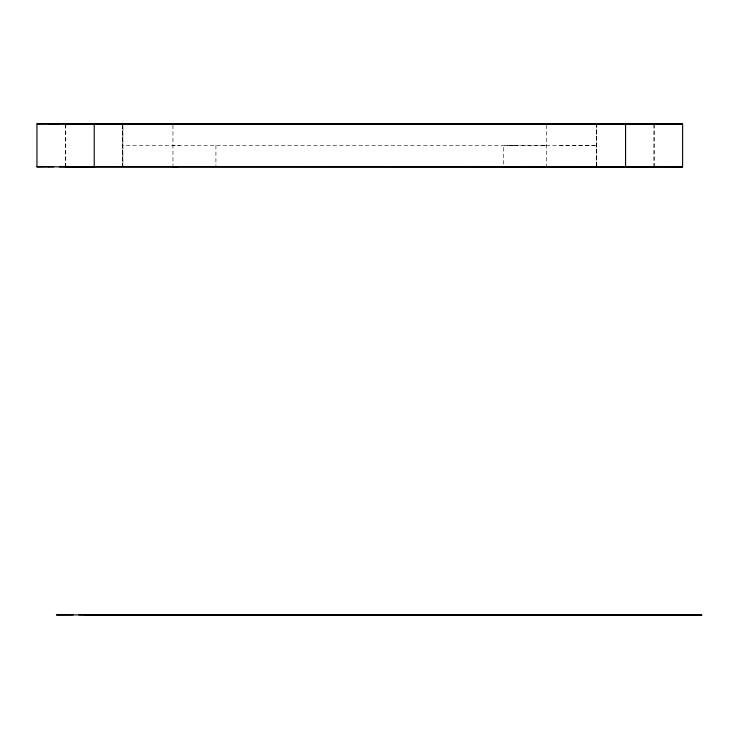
<?xml version="1.0" encoding="UTF-8"?>
<svg xmlns="http://www.w3.org/2000/svg" width="739" height="739" viewBox="0 0 739 739"><rect width="100%" height="100%" fill="white"/><g stroke="black" fill="none" stroke-linecap="round" stroke-linejoin="round"><path stroke-width="0.55" stroke-dasharray="3.69 2.77" d="M65.595 166.922L65.605 125.103M65.78 166.931L65.78 125.113M122.665 166.94L122.674 125.122M596.53 166.912L596.539 125.094M596.742 165.822L596.742 125.131L596.724 166.968M653.96 166.959L653.969 125.14M654.163 166.922L654.172 125.103M514.51 145.481L503.665 145.491L503.665 166.968M174.986 145.472L172.963 145.481L179.531 145.481M559.589 145.426L596.724 145.481L122.859 145.481M509.153 145.472L546.62 145.435L542.629 145.463M546.62 125.085L546.62 166.949M215.917 145.481L215.917 166.959M172.963 125.131L172.963 166.949M122.85 125.113L122.84 166.931L122.859 125.131"/><path stroke-width="1.11" d="M53.725 166.765L36.959 166.894L36.959 123.884L48.792 123.81M682.614 166.949L682.614 123.967L625.573 123.893L625.573 166.838L682.614 166.949L59.36 166.866M36.95 166.838L48.783 166.765M79.285 123.976L80.542 123.976M79.276 166.922L80.542 166.922M98.721 615.014L99.977 615.014M36.959 123.949L682.624 124.004M644.787 615.19L702.05 615.033L652.472 614.931M79.914 123.986L86.112 123.976M79.904 166.94L86.112 166.922M173.656 166.949L172.963 166.949L176.963 166.959M503.665 166.968L519.674 166.949M533.244 166.931L546.62 166.903L542.629 166.931M99.34 615.024L105.548 615.014M651.853 123.976L654.172 123.976L650.708 124.004M48.792 123.921L59.369 123.921M65.605 123.976L76.44 123.976M653.969 124.004L72.311 123.93M651.853 166.922L654.163 166.922L652.38 166.922M48.792 166.866L79.396 166.802M65.595 166.922L76.431 166.931M653.96 166.959L72.311 166.875M73.161 614.848L56.386 614.922L673.599 615.014M87.036 615.014L85.336 615.014M85.022 614.959L673.423 615.014M139.93 615.024L142.1 615.024M590.008 123.976L596.724 124.004L571.672 123.958M59.36 123.819L79.406 123.856M591.108 614.987L616.15 615.042M609.444 615.042L616.15 615.051M78.796 614.848L98.832 614.885M74.5 123.976L94.232 123.893L94.222 166.848L74.5 166.922M93.936 615.014L113.658 614.931"/></g></svg>
